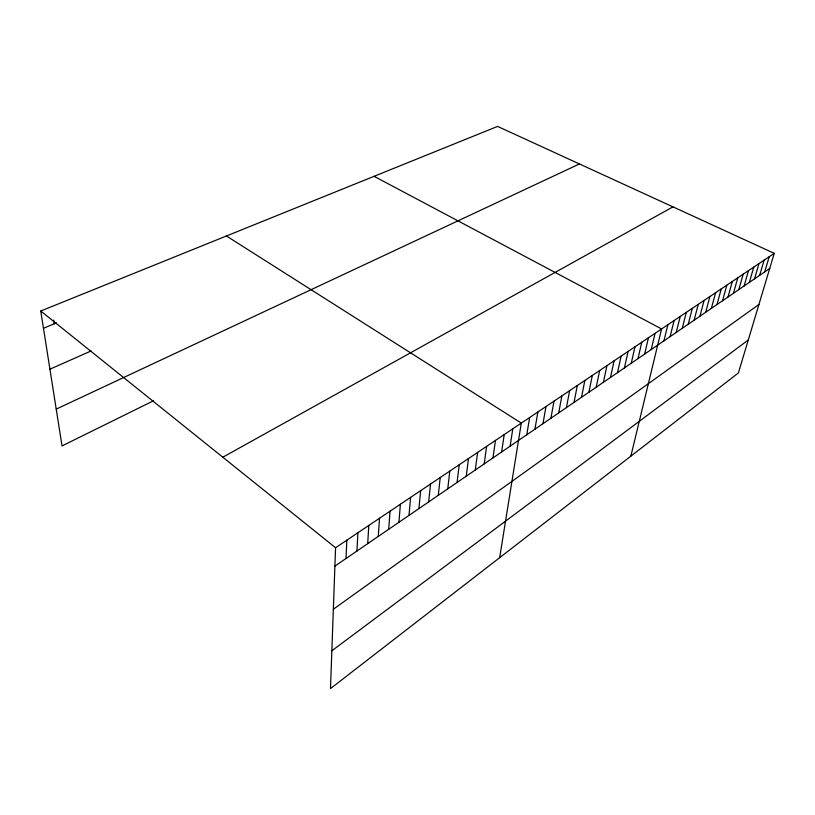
<?xml version="1.0" encoding="UTF-8"?>
<svg xmlns="http://www.w3.org/2000/svg" width="815" height="815" viewBox="0 0 815 815"><rect width="100%" height="100%" fill="white"/><g stroke="black" fill="none" stroke-linecap="round" stroke-linejoin="round"><path stroke-width="1.22" d="M40.75 311.014L335.566 547.751L330.493 688.593L738.4 372.934L774.25 253.343L497.598 126.407L40.75 311.014L62.032 445.917L153.495 400.786M346.018 558.499L346.833 540.192M356.95 551.022L357.907 532.755M367.697 543.656L368.798 525.451M378.272 536.423L379.505 518.269M388.684 529.302L390.039 511.199M398.922 522.293L400.399 504.24M408.998 515.396L410.597 497.395M418.91 508.601L420.632 490.661M428.67 501.918L430.503 484.039M438.287 495.337L440.232 477.509M447.751 488.868L449.798 471.09M457.062 482.48L459.222 464.764M466.241 476.204L468.493 458.539M475.277 470.011L477.631 452.406M484.181 463.918L486.626 446.376M492.953 457.918L495.489 440.426M501.602 451.999L504.22 434.568M510.119 446.162L512.818 428.792M499.666 557.684L521.294 423.107L226.427 235.983M526.785 434.762L529.648 417.504M534.935 429.179L537.88 411.972M542.973 423.668L545.989 406.532M550.899 418.248L553.986 401.163M558.713 412.899L561.871 395.876M566.425 407.622L569.644 390.66M574.025 402.416L577.305 385.515M581.523 397.292L584.864 380.442M588.909 392.229L592.322 375.44M596.203 387.237L599.677 370.499M603.406 382.306L606.931 365.64M610.506 377.447L614.082 360.831M617.505 372.649L621.142 356.094M624.422 367.922L628.1 351.418M631.248 363.245L634.977 346.803M637.982 358.641L641.762 342.259M644.624 354.087L648.455 337.767M651.195 349.594L655.066 333.325M630.851 456.156L661.586 328.954L374.085 176.315M663.93 340.874L667.893 324.716M670.113 336.636L674.117 320.539M676.226 332.459L680.26 316.414M682.257 328.323L686.332 312.339M688.227 324.238L692.332 308.315M694.115 320.214L698.261 304.341M699.932 316.23L704.109 300.409M705.688 312.288L709.896 296.528M711.363 308.396L715.611 292.697M716.986 304.555L721.255 288.907M722.538 300.755L726.837 285.158M728.019 296.996L732.349 281.46M733.439 293.288L737.799 277.803M738.808 289.62L743.188 274.186M744.105 285.984L748.516 270.611M749.342 282.397L753.783 267.076M754.527 278.852L758.989 263.581M759.641 275.348L764.134 260.128M764.715 271.884L769.217 256.715M331.858 650.788L748.272 339.987M333.355 609.233L758.918 304.494M334.904 566.109L769.717 268.451M335.566 547.751L774.25 253.343M222.811 457.215L672.966 206.867M56.225 409.12L579.424 163.947M49.929 369.175L91.097 350.959M43.47 328.272L56.429 322.883M53.739 320.091L54.289 323.769"/></g></svg>
